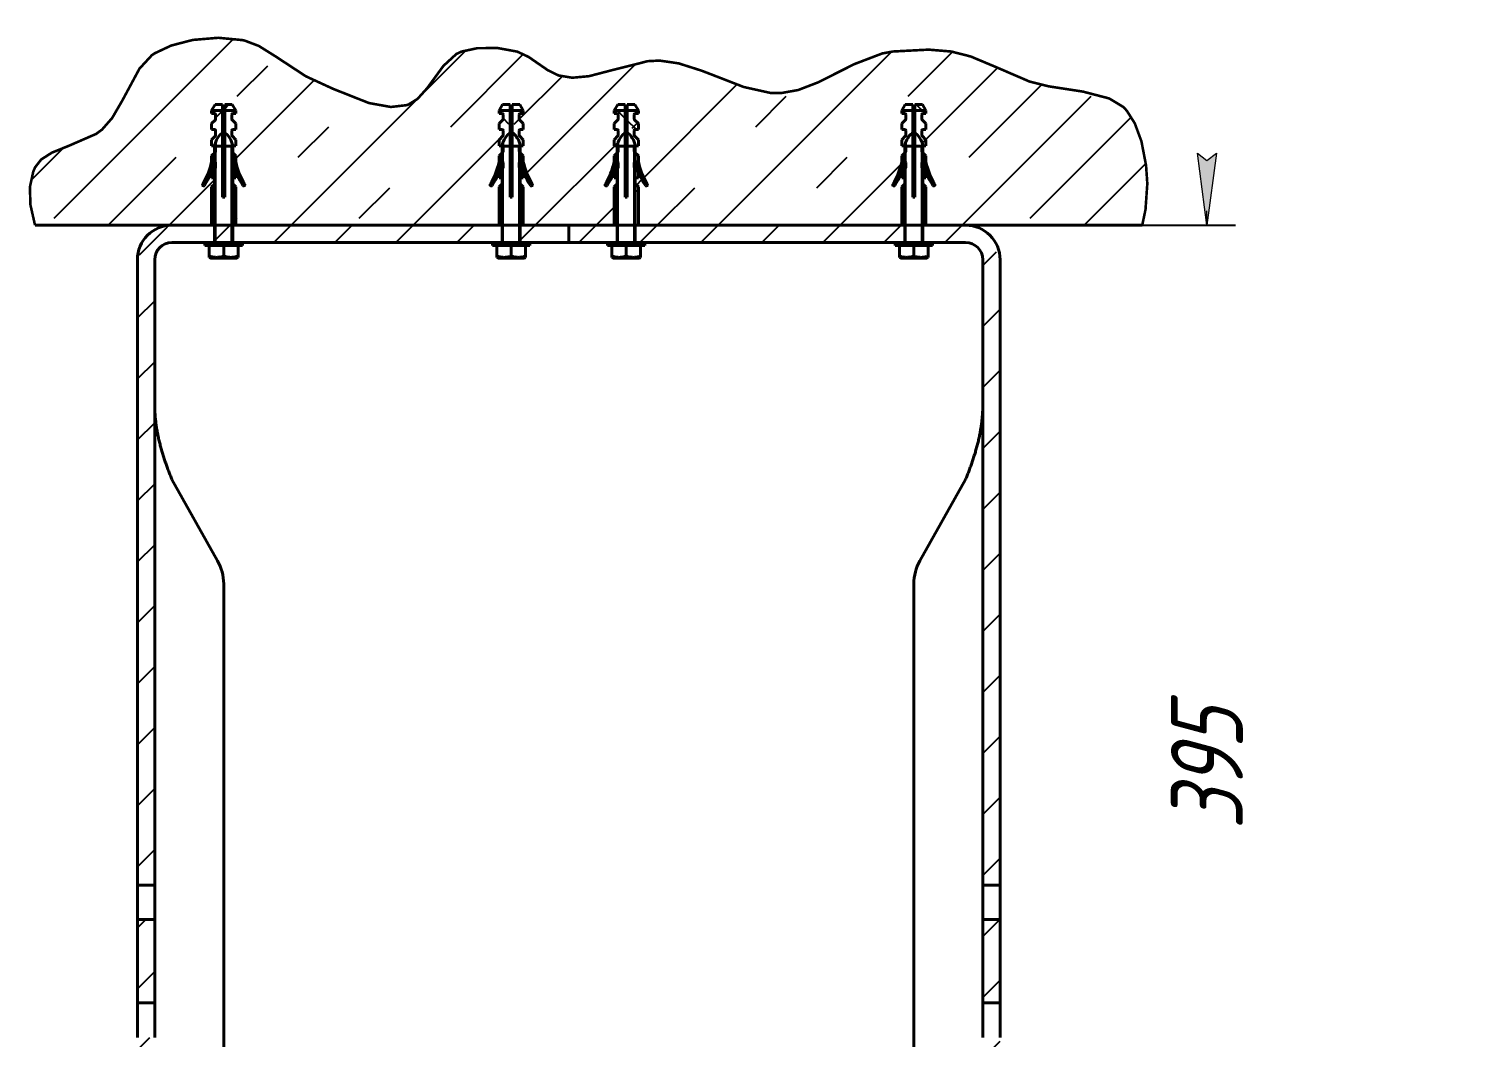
# Model space of a CAD drawing. Header units: millimetres. Extents: x 0 to 1680, y 0 to 594.
# Drawn here: x 329.1 to 428.5, y 155.2 to 225.3 of the extents above; entities that cross this region are included whole.
import ezdxf

# ---------------------------------------------------------------- set-up
doc = ezdxf.new("R2010")
doc.units = ezdxf.units.MM
for name, pattern in [('K5LT32770', [0]), ('K5LT32771', [0]), ('K5LT32773', [0]), ('K5LT_THIN', [0])]:
    doc.linetypes.add(name, pattern=pattern)
doc.layers.add('Системный слой', color=7, linetype='Continuous')
doc.styles.add('KDIMTEXTSTYLE', font='GOST_AU.SHX', dxfattribs={"width": 0.96, "oblique": 15, "height": 5})
doc.dimstyles.new('KDIMSTYLE (1.00)', dxfattribs={"dimtxt": 5, "dimasz": 1, "dimexe": 2, "dimexo": 0, "dimgap": 1, "dimtad": 1, "dimtxsty": 'KDIMTEXTSTYLE', "dimsah": 1, "dimcen": 0, "dimdle": 1, "dimadec": 0, "dimazin": 0, "dimtfac": 0.667, "dimtmove": 0, "dimatfit": 3, "dimfxl": 1, "dimtvp": 1, "dimtolj": 1, "dimtzin": 0, "dimarcsym": 0})
pattern_1 = [(45, (0, 0), (-2.12132, 2.12132), [])]
pattern_2 = [(45, (0, 0), (-2.12132, 2.12132), []), (135, (0, 0), (-2.12132, -2.12132), [])]

# ---------------------------------------------------------------- blocks, each defined once
blk = doc.blocks.new('KDIMARROW_01')
at = {"layer": 'Системный слой'}
blk.add_hatch(color=0, dxfattribs=at).paths.add_polyline_path([(0, 0), (-5, 0.658), (-4.5, 0), (-5, -0.658)])
at = {"layer": 'Системный слой', "color": 0, "linetype": 'K5LT_THIN', "lineweight": 18}
for p, q in [((-4.5, 0), (-5, 0.658)), ((-5, 0.658), (0, 0)), ((0, 0), (-5, -0.658)), ((-5, -0.658), (-4.5, 0)), ((0, 0), (-1, 0))]:
    blk.add_line(p, q, dxfattribs=at)

msp = doc.modelspace()

# ---------------------------------------------------------------- hatches: boundary and pattern name
at = {"layer": 'Системный слой'}
h = msp.add_hatch(dxfattribs=at)
h.set_pattern_fill('Бетон', style=0, pattern_type=0)
h.set_pattern_definition([(45, (0, 0), (-4.24264, 4.24264), [33, -15]), (45, (27.577, 27.577), (-4.24264, 4.24264), [3, -45]), (45, (14.849, 19.092), (-4.24264, 4.24264), [33, -15]), (45, (42.4264, 46.669), (-4.24264, 4.24264), [3, -45])])
h.paths.add_polyline_path([(343.55999, 211.65046), (361.87999, 211.65046), (361.87999, 214.31046), (362.06949, 214.49996), (362.08999, 214.54946), (362.08999, 214.87046), (362.06949, 214.91996), (362.01999, 214.94046), (361.87999, 214.94046), (361.87999, 215.36046), (361.39043, 214.42067), (361.34133, 214.38808), (361.28356, 214.39974), (361.25097, 214.44884), (361.26038, 214.50304), (361.87999, 216.06046), (361.87999, 216.48046), (362.08999, 216.69046), (362.08999, 217.15046), (362.09507, 217.18028), (362.08999, 217.18046), (361.87999, 217.18046), (361.87999, 217.60046), (362.13949, 217.85996), (362.15999, 217.90946), (362.15999, 218.23046), (362.13949, 218.27996), (362.08999, 218.30046), (361.87999, 218.30046), (361.87999, 218.72046), (362.13949, 218.97996), (362.15999, 219.02946), (362.15999, 219.35046), (362.13949, 219.39996), (362.08999, 219.42046), (361.87999, 219.42046), (361.87999, 219.63046), (362.12248, 220.05046), (362.64878, 220.05046), (362.64878, 219.63046), (362.64878, 218.09815), (362.71999, 218.15046), (362.7912, 218.09815), (362.7912, 219.63046), (362.7912, 220.05046), (363.3175, 220.05046), (363.55999, 219.63046), (363.55999, 219.42046), (363.34999, 219.42046), (363.30049, 219.39996), (363.27999, 219.35046), (363.27999, 219.02946), (363.30049, 218.97996), (363.55999, 218.72046), (363.55999, 218.30046), (363.34999, 218.30046), (363.30049, 218.27996), (363.27999, 218.23046), (363.27999, 217.90946), (363.30049, 217.85996), (363.55999, 217.60046), (363.55999, 217.18046), (363.34999, 217.18046), (363.34491, 217.18028), (363.34999, 217.15046), (363.34999, 216.69046), (363.55999, 216.48046), (363.55999, 216.06046), (364.1796, 214.50304), (364.18809, 214.44472), (364.15285, 214.39748), (364.09453, 214.389), (364.04955, 214.42067), (363.55999, 215.36046), (363.55999, 214.94046), (363.41999, 214.94046), (363.37049, 214.91996), (363.34999, 214.87046), (363.34999, 214.54946), (363.37049, 214.49996), (363.55999, 214.31046), (363.55999, 211.65046), (366.71999, 211.65046), (369.87999, 211.65046), (369.87999, 214.31046), (370.06949, 214.49996), (370.08999, 214.54946), (370.08999, 214.87046), (370.06949, 214.91996), (370.01999, 214.94046), (369.87999, 214.94046), (369.87999, 215.36046), (369.39043, 214.42067), (369.34133, 214.38808), (369.28356, 214.39974), (369.25097, 214.44884), (369.26038, 214.50304), (369.87999, 216.06046), (369.87999, 216.48046), (370.08999, 216.69046), (370.08999, 217.15046), (370.09507, 217.18028), (370.08999, 217.18046), (369.87999, 217.18046), (369.87999, 217.60046), (370.13949, 217.85996), (370.15999, 217.90946), (370.15999, 218.23046), (370.13949, 218.27996), (370.08999, 218.30046), (369.87999, 218.30046), (369.87999, 218.72046), (370.13949, 218.97996), (370.15999, 219.02946), (370.15999, 219.35046), (370.13949, 219.39996), (370.08999, 219.42046), (369.87999, 219.42046), (369.87999, 219.63046), (370.12248, 220.05046), (370.64878, 220.05046), (370.64878, 219.63046), (370.64878, 218.09815), (370.71999, 218.15046), (370.7912, 218.09815), (370.7912, 219.63046), (370.7912, 220.05046), (371.3175, 220.05046), (371.55999, 219.63046), (371.55999, 219.42046), (371.34999, 219.42046), (371.30049, 219.39996), (371.27999, 219.35046), (371.27999, 219.02946), (371.30049, 218.97996), (371.55999, 218.72046), (371.55999, 218.30046), (371.34999, 218.30046), (371.30049, 218.27996), (371.27999, 218.23046), (371.27999, 217.90946), (371.30049, 217.85996), (371.55999, 217.60046), (371.55999, 217.18046), (371.34999, 217.18046), (371.34491, 217.18028), (371.34999, 217.15046), (371.34999, 216.69046), (371.55999, 216.48046), (371.55999, 216.06046), (372.1796, 214.50304), (372.18809, 214.44472), (372.15285, 214.39748), (372.09453, 214.389), (372.04955, 214.42067), (371.55999, 215.36046), (371.55999, 214.94046), (371.41999, 214.94046), (371.37049, 214.91996), (371.34999, 214.87046), (371.34999, 214.54946), (371.37049, 214.49996), (371.55999, 214.31046), (371.55999, 211.65046), (389.87999, 211.65046), (389.87999, 214.31046), (390.06949, 214.49996), (390.08999, 214.54946), (390.08999, 214.87046), (390.06949, 214.91996), (390.01999, 214.94046), (389.87999, 214.94046), (389.87999, 215.36046), (389.39043, 214.42067), (389.34133, 214.38808), (389.28356, 214.39974), (389.25097, 214.44884), (389.26038, 214.50304), (389.87999, 216.06046), (389.87999, 216.48046), (390.08999, 216.69046), (390.08999, 217.15046), (390.09507, 217.18028), (390.08999, 217.18046), (389.87999, 217.18046), (389.87999, 217.60046), (390.13949, 217.85996), (390.15999, 217.90946), (390.15999, 218.23046), (390.13949, 218.27996), (390.08999, 218.30046), (389.87999, 218.30046), (389.87999, 218.72046), (390.13949, 218.97996), (390.15999, 219.02946), (390.15999, 219.35046), (390.13949, 219.39996), (390.08999, 219.42046), (389.87999, 219.42046), (389.87999, 219.63046), (390.12248, 220.05046), (390.64878, 220.05046), (390.64878, 219.63046), (390.64878, 218.09815), (390.71999, 218.15046), (390.7912, 218.09815), (390.7912, 219.63046), (390.7912, 220.05046), (391.3175, 220.05046), (391.55999, 219.63046), (391.55999, 219.42046), (391.34999, 219.42046), (391.30049, 219.39996), (391.27999, 219.35046), (391.27999, 219.02946), (391.30049, 218.97996), (391.55999, 218.72046), (391.55999, 218.30046), (391.34999, 218.30046), (391.30049, 218.27996), (391.27999, 218.23046), (391.27999, 217.90946), (391.30049, 217.85996), (391.55999, 217.60046), (391.55999, 217.18046), (391.34999, 217.18046), (391.34491, 217.18028), (391.34999, 217.15046), (391.34999, 216.69046), (391.55999, 216.48046), (391.55999, 216.06046), (392.1796, 214.50304), (392.18809, 214.44472), (392.15285, 214.39748), (392.09453, 214.389), (392.04955, 214.42067), (391.55999, 215.36046), (391.55999, 214.94046), (391.41999, 214.94046), (391.37049, 214.91996), (391.34999, 214.87046), (391.34999, 214.54946), (391.37049, 214.49996), (391.55999, 214.31046), (391.55999, 211.65046), (394.31999, 211.65046), (406.6066, 211.65046), (406.92285, 213.46873), (406.95943, 214.54946), (406.81904, 216.20622), (406.36979, 218.06005), (405.74732, 219.33096), (405.52138, 219.63046), (404.85402, 220.19436), (403.88956, 220.62064), (402.52212, 220.93716), (400.06605, 221.3177), (398.75722, 221.64763), (397.06977, 222.35121), (394.23427, 223.52899), (393.3206, 223.73378), (391.50162, 223.86678), (389.31022, 223.73954), (389.26038, 223.73378), (387.99162, 223.44229), (386.48289, 222.80866), (383.73884, 221.44184), (381.96377, 220.89321), (381.46901, 220.83988), (380.24263, 220.91776), (378.79089, 221.29849), (376.59621, 222.15163), (374.14287, 222.95865), (373.02811, 223.10161), (371.85112, 223.00556), (370.31515, 222.6162), (367.76441, 221.95783), (366.43107, 221.96222), (366.00775, 222.06744), (365.2215, 222.45949), (363.80618, 223.42811), (363.13433, 223.72641), (361.82364, 223.97037), (360.27176, 223.95389), (359.25429, 223.72641), (358.60272, 223.34933), (357.92103, 222.63033), (356.81085, 221.10312), (355.94291, 220.23801), (355.57834, 220.05046), (354.67276, 219.87611), (353.56768, 219.9669), (352.19709, 220.35327), (350.36283, 221.12144), (348.6645, 221.90302), (347.54364, 222.53504), (345.5593, 223.89871), (344.18962, 224.49006), (344.1796, 224.49238), (342.78194, 224.67746), (341.07898, 224.61306), (339.33137, 224.23728), (337.97229, 223.63892), (337.91999, 223.60734), (337.22763, 223.01392), (336.56908, 222.0725), (335.79535, 220.57208), (334.7168, 218.78081), (334.25652, 218.30046), (333.45929, 217.78242), (332.21368, 217.27053), (330.40212, 216.4949), (329.71114, 215.86639), (329.59839, 215.66946), (329.28111, 214.63523), (329.24023, 213.43969), (329.47573, 212.08282), (329.59839, 211.65046), (339.11999, 211.65046), (341.87999, 211.65046), (341.87999, 214.31046), (342.06949, 214.49996), (342.08999, 214.54946), (342.08999, 214.87046), (342.06949, 214.91996), (342.01999, 214.94046), (341.87999, 214.94046), (341.87999, 215.36046), (341.39043, 214.42067), (341.34133, 214.38808), (341.28356, 214.39974), (341.25097, 214.44884), (341.26038, 214.50304), (341.87999, 216.06046), (341.87999, 216.48046), (342.08999, 216.69046), (342.08999, 217.15046), (342.09507, 217.18028), (342.08999, 217.18046), (341.87999, 217.18046), (341.87999, 217.60046), (342.13949, 217.85996), (342.15999, 217.90946), (342.15999, 218.23046), (342.13949, 218.27996), (342.08999, 218.30046), (341.87999, 218.30046), (341.87999, 218.72046), (342.13949, 218.97996), (342.15999, 219.02946), (342.15999, 219.35046), (342.13949, 219.39996), (342.08999, 219.42046), (341.87999, 219.42046), (341.87999, 219.63046), (342.12248, 220.05046), (342.64878, 220.05046), (342.64878, 219.63046), (342.64878, 218.09815), (342.71999, 218.15046), (342.7912, 218.09815), (342.7912, 219.63046), (342.7912, 220.05046), (343.3175, 220.05046), (343.55999, 219.63046), (343.55999, 219.42046), (343.34999, 219.42046), (343.30049, 219.39996), (343.27999, 219.35046), (343.27999, 219.02946), (343.30049, 218.97996), (343.55999, 218.72046), (343.55999, 218.30046), (343.34999, 218.30046), (343.30049, 218.27996), (343.27999, 218.23046), (343.27999, 217.90946), (343.30049, 217.85996), (343.55999, 217.60046), (343.55999, 217.18046), (343.34999, 217.18046), (343.34491, 217.18028), (343.34999, 217.15046), (343.34999, 216.69046), (343.55999, 216.48046), (343.55999, 216.06046), (344.1796, 214.50304), (344.18809, 214.44472), (344.15285, 214.39748), (344.09453, 214.389), (344.04955, 214.42067), (343.55999, 215.36046), (343.55999, 214.94046), (343.41999, 214.94046), (343.37049, 214.91996), (343.34999, 214.87046), (343.34999, 214.54946), (343.37049, 214.49996), (343.55999, 214.31046)])
h = msp.add_hatch(dxfattribs=at)
h.set_pattern_fill('Неметалл', style=0, pattern_type=0)
h.set_pattern_definition(pattern_2)
h.paths.add_polyline_path([(343.27999, 219.35046), (343.27999, 219.02946), (343.30049, 218.97996), (343.55999, 218.72046), (343.55999, 218.30046), (343.34999, 218.30046), (343.30049, 218.27996), (343.27999, 218.23046), (343.27999, 218.12866), (342.91743, 218.68961), (342.7912, 218.79815), (342.7912, 219.63046), (343.55999, 219.63046), (343.55999, 219.42046), (343.34999, 219.42046), (343.30049, 219.39996)])
h.paths.add_polyline_path([(342.13949, 218.97996), (342.15999, 219.02946), (342.15999, 219.35046), (342.13949, 219.39996), (342.08999, 219.42046), (341.87999, 219.42046), (341.87999, 219.63046), (342.64878, 219.63046), (342.64878, 218.79815), (342.22159, 218.27738), (342.15999, 218.12866), (342.15999, 218.23046), (342.13949, 218.27996), (342.08999, 218.30046), (341.87999, 218.30046), (341.87999, 218.72046)])
h.paths.add_polyline_path([(342.64878, 219.63046), (341.87999, 219.63046), (342.12248, 220.05046), (342.64878, 220.05046)])
h.paths.add_polyline_path([(343.55999, 219.63046), (342.7912, 219.63046), (342.7912, 220.05046), (343.3175, 220.05046)])
h.paths.add_polyline_path([(341.26038, 214.50304), (341.87999, 216.06046), (342.08999, 216.06046), (341.39043, 214.42067), (341.34133, 214.38808), (341.28356, 214.39974), (341.25097, 214.44884)])
h.paths.add_polyline_path([(341.87999, 216.06046), (341.87999, 216.48046), (342.08999, 216.69046), (342.08999, 216.06046)])
h.paths.add_polyline_path([(341.87999, 217.18046), (341.87999, 217.60046), (342.08999, 217.81046), (342.08999, 217.18046)])
h.paths.add_polyline_path([(343.55999, 217.60046), (343.55999, 217.18046), (343.34999, 217.18046), (343.34999, 217.81046)])
h.paths.add_polyline_path([(343.55999, 216.48046), (343.55999, 216.06046), (343.51195, 216.06046), (343.34999, 216.06046), (343.34999, 216.69046)])
h.paths.add_polyline_path([(343.55999, 215.36046), (343.34999, 216.06046), (343.51195, 216.06046), (343.55999, 216.06046), (344.1796, 214.50304), (344.18809, 214.44472), (344.15285, 214.39748), (344.09453, 214.389), (344.04955, 214.42067)])
h.paths.add_polyline_path([(343.34999, 214.87046), (343.34999, 215.57046), (343.55999, 215.36046), (343.55999, 214.94046), (343.41999, 214.94046), (343.37049, 214.91996)])
h.paths.add_polyline_path([(342.08999, 215.57046), (342.08999, 214.87046), (342.06949, 214.91996), (342.01999, 214.94046), (341.87999, 214.94046), (341.87999, 215.36046)])
h.paths.add_polyline_path([(342.08999, 214.54946), (342.08999, 211.65046), (341.87999, 211.65046), (341.87999, 214.31046), (342.06949, 214.49996)])
h.paths.add_polyline_path([(343.55999, 214.31046), (343.55999, 211.65046), (343.34999, 211.65046), (343.34999, 214.54946), (343.37049, 214.49996)])
h = msp.add_hatch(dxfattribs=at)
h.set_pattern_fill('Неметалл', style=0, pattern_type=0)
h.set_pattern_definition(pattern_2)
h.paths.add_polyline_path([(363.27999, 219.35046), (363.27999, 219.02946), (363.30049, 218.97996), (363.55999, 218.72046), (363.55999, 218.30046), (363.34999, 218.30046), (363.30049, 218.27996), (363.27999, 218.23046), (363.27999, 218.12866), (362.91743, 218.68961), (362.7912, 218.79815), (362.7912, 219.63046), (363.55999, 219.63046), (363.55999, 219.42046), (363.34999, 219.42046), (363.30049, 219.39996)])
h.paths.add_polyline_path([(362.13949, 218.97996), (362.15999, 219.02946), (362.15999, 219.35046), (362.13949, 219.39996), (362.08999, 219.42046), (361.87999, 219.42046), (361.87999, 219.63046), (362.64878, 219.63046), (362.64878, 218.79815), (362.22159, 218.27738), (362.15999, 218.12866), (362.15999, 218.23046), (362.13949, 218.27996), (362.08999, 218.30046), (361.87999, 218.30046), (361.87999, 218.72046)])
h.paths.add_polyline_path([(362.64878, 219.63046), (361.87999, 219.63046), (362.12248, 220.05046), (362.64878, 220.05046)])
h.paths.add_polyline_path([(363.55999, 219.63046), (362.7912, 219.63046), (362.7912, 220.05046), (363.3175, 220.05046)])
h.paths.add_polyline_path([(361.26038, 214.50304), (361.87999, 216.06046), (362.08999, 216.06046), (361.39043, 214.42067), (361.34133, 214.38808), (361.28356, 214.39974), (361.25097, 214.44884)])
h.paths.add_polyline_path([(361.87999, 216.06046), (361.87999, 216.48046), (362.08999, 216.69046), (362.08999, 216.06046)])
h.paths.add_polyline_path([(361.87999, 217.18046), (361.87999, 217.60046), (362.08999, 217.81046), (362.08999, 217.18046)])
h.paths.add_polyline_path([(363.55999, 217.60046), (363.55999, 217.18046), (363.34999, 217.18046), (363.34999, 217.81046)])
h.paths.add_polyline_path([(363.55999, 216.48046), (363.55999, 216.06046), (363.51195, 216.06046), (363.34999, 216.06046), (363.34999, 216.69046)])
h.paths.add_polyline_path([(363.55999, 215.36046), (363.34999, 216.06046), (363.51195, 216.06046), (363.55999, 216.06046), (364.1796, 214.50304), (364.18809, 214.44472), (364.15285, 214.39748), (364.09453, 214.389), (364.04955, 214.42067)])
h.paths.add_polyline_path([(363.34999, 214.87046), (363.34999, 215.57046), (363.55999, 215.36046), (363.55999, 214.94046), (363.41999, 214.94046), (363.37049, 214.91996)])
h.paths.add_polyline_path([(362.08999, 215.57046), (362.08999, 214.87046), (362.06949, 214.91996), (362.01999, 214.94046), (361.87999, 214.94046), (361.87999, 215.36046)])
h.paths.add_polyline_path([(362.08999, 214.54946), (362.08999, 211.65046), (361.87999, 211.65046), (361.87999, 214.31046), (362.06949, 214.49996)])
h.paths.add_polyline_path([(363.55999, 214.31046), (363.55999, 211.65046), (363.34999, 211.65046), (363.34999, 214.54946), (363.37049, 214.49996)])
h = msp.add_hatch(dxfattribs=at)
h.set_pattern_fill('Неметалл', style=0, pattern_type=0)
h.set_pattern_definition(pattern_2)
h.paths.add_polyline_path([(370.15999, 219.35046), (370.15999, 219.02946), (370.13949, 218.97996), (369.87999, 218.72046), (369.87999, 218.30046), (370.08999, 218.30046), (370.13949, 218.27996), (370.15999, 218.23046), (370.15999, 218.12866), (370.52255, 218.68961), (370.64878, 218.79815), (370.64878, 219.63046), (369.87999, 219.63046), (369.87999, 219.42046), (370.08999, 219.42046), (370.13949, 219.39996)])
h.paths.add_polyline_path([(371.30049, 218.97996), (371.27999, 219.02946), (371.27999, 219.35046), (371.30049, 219.39996), (371.34999, 219.42046), (371.55999, 219.42046), (371.55999, 219.63046), (370.7912, 219.63046), (370.7912, 218.79815), (371.21839, 218.27738), (371.27999, 218.12866), (371.27999, 218.23046), (371.30049, 218.27996), (371.34999, 218.30046), (371.55999, 218.30046), (371.55999, 218.72046)])
h.paths.add_polyline_path([(370.7912, 219.63046), (371.55999, 219.63046), (371.3175, 220.05046), (370.7912, 220.05046)])
h.paths.add_polyline_path([(369.87999, 219.63046), (370.64878, 219.63046), (370.64878, 220.05046), (370.12248, 220.05046)])
h.paths.add_polyline_path([(372.1796, 214.50304), (371.55999, 216.06046), (371.34999, 216.06046), (372.04955, 214.42067), (372.09865, 214.38808), (372.15642, 214.39974), (372.18901, 214.44884)])
h.paths.add_polyline_path([(371.55999, 216.06046), (371.55999, 216.48046), (371.34999, 216.69046), (371.34999, 216.06046)])
h.paths.add_polyline_path([(371.55999, 217.18046), (371.55999, 217.60046), (371.34999, 217.81046), (371.34999, 217.18046)])
h.paths.add_polyline_path([(369.87999, 217.60046), (369.87999, 217.18046), (370.08999, 217.18046), (370.08999, 217.81046)])
h.paths.add_polyline_path([(369.87999, 216.48046), (369.87999, 216.06046), (369.92803, 216.06046), (370.08999, 216.06046), (370.08999, 216.69046)])
h.paths.add_polyline_path([(369.87999, 215.36046), (370.08999, 216.06046), (369.92803, 216.06046), (369.87999, 216.06046), (369.26038, 214.50304), (369.25189, 214.44472), (369.28713, 214.39748), (369.34545, 214.389), (369.39043, 214.42067)])
h.paths.add_polyline_path([(370.08999, 214.87046), (370.08999, 215.57046), (369.87999, 215.36046), (369.87999, 214.94046), (370.01999, 214.94046), (370.06949, 214.91996)])
h.paths.add_polyline_path([(371.34999, 215.57046), (371.34999, 214.87046), (371.37049, 214.91996), (371.41999, 214.94046), (371.55999, 214.94046), (371.55999, 215.36046)])
h.paths.add_polyline_path([(371.34999, 214.54946), (371.34999, 211.65046), (371.55999, 211.65046), (371.55999, 214.31046), (371.37049, 214.49996)])
h.paths.add_polyline_path([(369.87999, 214.31046), (369.87999, 211.65046), (370.08999, 211.65046), (370.08999, 214.54946), (370.06949, 214.49996)])
h = msp.add_hatch(dxfattribs=at)
h.set_pattern_fill('Неметалл', style=0, pattern_type=0)
h.set_pattern_definition(pattern_2)
h.paths.add_polyline_path([(390.15999, 219.35046), (390.15999, 219.02946), (390.13949, 218.97996), (389.87999, 218.72046), (389.87999, 218.30046), (390.08999, 218.30046), (390.13949, 218.27996), (390.15999, 218.23046), (390.15999, 218.12866), (390.52255, 218.68961), (390.64878, 218.79815), (390.64878, 219.63046), (389.87999, 219.63046), (389.87999, 219.42046), (390.08999, 219.42046), (390.13949, 219.39996)])
h.paths.add_polyline_path([(391.30049, 218.97996), (391.27999, 219.02946), (391.27999, 219.35046), (391.30049, 219.39996), (391.34999, 219.42046), (391.55999, 219.42046), (391.55999, 219.63046), (390.7912, 219.63046), (390.7912, 218.79815), (391.21839, 218.27738), (391.27999, 218.12866), (391.27999, 218.23046), (391.30049, 218.27996), (391.34999, 218.30046), (391.55999, 218.30046), (391.55999, 218.72046)])
h.paths.add_polyline_path([(390.7912, 219.63046), (391.55999, 219.63046), (391.3175, 220.05046), (390.7912, 220.05046)])
h.paths.add_polyline_path([(389.87999, 219.63046), (390.64878, 219.63046), (390.64878, 220.05046), (390.12248, 220.05046)])
h.paths.add_polyline_path([(392.1796, 214.50304), (391.55999, 216.06046), (391.34999, 216.06046), (392.04955, 214.42067), (392.09865, 214.38808), (392.15642, 214.39974), (392.18901, 214.44884)])
h.paths.add_polyline_path([(391.55999, 216.06046), (391.55999, 216.48046), (391.34999, 216.69046), (391.34999, 216.06046)])
h.paths.add_polyline_path([(391.55999, 217.18046), (391.55999, 217.60046), (391.34999, 217.81046), (391.34999, 217.18046)])
h.paths.add_polyline_path([(389.87999, 217.60046), (389.87999, 217.18046), (390.08999, 217.18046), (390.08999, 217.81046)])
h.paths.add_polyline_path([(389.87999, 216.48046), (389.87999, 216.06046), (389.92803, 216.06046), (390.08999, 216.06046), (390.08999, 216.69046)])
h.paths.add_polyline_path([(389.87999, 215.36046), (390.08999, 216.06046), (389.92803, 216.06046), (389.87999, 216.06046), (389.26038, 214.50304), (389.25189, 214.44472), (389.28713, 214.39748), (389.34545, 214.389), (389.39043, 214.42067)])
h.paths.add_polyline_path([(390.08999, 214.87046), (390.08999, 215.57046), (389.87999, 215.36046), (389.87999, 214.94046), (390.01999, 214.94046), (390.06949, 214.91996)])
h.paths.add_polyline_path([(391.34999, 215.57046), (391.34999, 214.87046), (391.37049, 214.91996), (391.41999, 214.94046), (391.55999, 214.94046), (391.55999, 215.36046)])
h.paths.add_polyline_path([(391.34999, 214.54946), (391.34999, 211.65046), (391.55999, 211.65046), (391.55999, 214.31046), (391.37049, 214.49996)])
h.paths.add_polyline_path([(389.87999, 214.31046), (389.87999, 211.65046), (390.08999, 211.65046), (390.08999, 214.54946), (390.06949, 214.49996)])
h = msp.add_hatch(dxfattribs=at)
h.set_pattern_fill('Металл', angle=45, style=0, pattern_type=0)
h.set_pattern_definition(pattern_1)
h.paths.add_polyline_path([(336.71999, 119.65046), (336.71999, 123.85046), (337.91999, 123.85046), (337.91999, 119.65046)])
h.paths.add_polyline_path([(336.71999, 141.45046), (336.71999, 155.15046), (337.91999, 155.15046), (337.91999, 141.45046)])
h.paths.add_polyline_path([(336.71999, 157.55046), (336.71999, 163.35046), (337.91999, 163.35046), (337.91999, 157.55046)])
h.paths.add_polyline_path([(336.71999, 165.75046), (336.71999, 209.25046), (337.48666, 211.00893), (339.11999, 211.65046), (366.71999, 211.65046), (366.71999, 210.45046), (339.11999, 210.45046), (338.27146, 210.09899), (337.91999, 209.25046), (337.91999, 165.75046)])
h = msp.add_hatch(dxfattribs=at)
h.set_pattern_fill('Металл', angle=45, style=0, pattern_type=0)
h.set_pattern_definition(pattern_1)
h.paths.add_polyline_path([(396.71999, 119.65046), (396.71999, 123.85046), (395.51999, 123.85046), (395.51999, 119.65046)])
h.paths.add_polyline_path([(396.71999, 141.45046), (396.71999, 155.15046), (395.51999, 155.15046), (395.51999, 141.45046)])
h.paths.add_polyline_path([(396.71999, 157.55046), (396.71999, 163.35046), (395.51999, 163.35046), (395.51999, 157.55046)])
h.paths.add_polyline_path([(396.71999, 165.75046), (396.71999, 209.25046), (395.95332, 211.00893), (394.31999, 211.65046), (366.71999, 211.65046), (366.71999, 210.45046), (394.31999, 210.45046), (395.16852, 210.09899), (395.51999, 209.25046), (395.51999, 165.75046)])

# ---------------------------------------------------------------- linework, layer by layer
at = {"layer": 'Системный слой', "color": 5, "linetype": 'K5LT32771', "lineweight": 40, "true_color": 0x0000ff}
for p, q in [((341.87999, 219.63046), (342.12248, 220.05046)), ((342.64878, 219.63046), (341.87999, 219.63046)), ((341.87999, 219.42046), (341.87999, 219.63046)), ((342.64878, 220.05046), (342.12248, 220.05046)), ((342.64878, 219.63046), (342.64878, 220.05046)), ((342.64878, 213.61046), (342.64878, 219.63046)), ((343.3175, 220.05046), (342.7912, 220.05046)), ((342.7912, 219.63046), (342.7912, 220.05046)), ((343.55999, 219.63046), (342.7912, 219.63046)), ((342.7912, 213.61046), (342.7912, 219.63046)), ((343.55999, 219.63046), (343.3175, 220.05046)), ((343.55999, 219.42046), (343.55999, 219.63046)), ((361.87999, 219.63046), (362.12248, 220.05046)), ((362.64878, 219.63046), (361.87999, 219.63046)), ((361.87999, 219.42046), (361.87999, 219.63046)), ((362.64878, 220.05046), (362.12248, 220.05046)), ((362.64878, 219.63046), (362.64878, 220.05046)), ((362.64878, 213.61046), (362.64878, 219.63046)), ((363.3175, 220.05046), (362.7912, 220.05046)), ((362.7912, 219.63046), (362.7912, 220.05046)), ((363.55999, 219.63046), (362.7912, 219.63046)), ((362.7912, 213.61046), (362.7912, 219.63046)), ((363.55999, 219.63046), (363.3175, 220.05046)), ((363.55999, 219.42046), (363.55999, 219.63046)), ((369.87999, 219.63046), (370.12248, 220.05046)), ((369.87999, 219.63046), (370.64878, 219.63046)), ((369.87999, 219.42046), (369.87999, 219.63046)), ((370.12248, 220.05046), (370.64878, 220.05046)), ((370.64878, 219.63046), (370.64878, 220.05046)), ((370.64878, 213.61046), (370.64878, 219.63046)), ((370.7912, 220.05046), (371.3175, 220.05046)), ((370.7912, 219.63046), (370.7912, 220.05046)), ((370.7912, 213.61046), (370.7912, 219.63046)), ((370.7912, 219.63046), (371.55999, 219.63046)), ((371.55999, 219.63046), (371.3175, 220.05046)), ((371.55999, 219.42046), (371.55999, 219.63046)), ((389.87999, 219.63046), (390.12248, 220.05046)), ((389.87999, 219.63046), (390.64878, 219.63046)), ((389.87999, 219.42046), (389.87999, 219.63046)), ((390.12248, 220.05046), (390.64878, 220.05046)), ((390.64878, 219.63046), (390.64878, 220.05046)), ((390.64878, 213.61046), (390.64878, 219.63046)), ((390.7912, 220.05046), (391.3175, 220.05046)), ((390.7912, 219.63046), (390.7912, 220.05046)), ((390.7912, 213.61046), (390.7912, 219.63046)), ((390.7912, 219.63046), (391.55999, 219.63046)), ((391.55999, 219.63046), (391.3175, 220.05046)), ((391.55999, 219.42046), (391.55999, 219.63046)), ((342.08999, 219.42046), (341.87999, 219.42046)), ((342.13949, 218.97996), (341.87999, 218.72046)), ((341.87999, 218.30046), (341.87999, 218.72046)), ((342.15999, 219.02946), (342.15999, 219.35046)), ((343.27999, 219.02946), (343.27999, 219.35046)), ((343.55999, 218.72046), (343.30049, 218.97996)), ((343.55999, 219.42046), (343.34999, 219.42046)), ((343.55999, 218.30046), (343.55999, 218.72046)), ((362.08999, 219.42046), (361.87999, 219.42046)), ((362.13949, 218.97996), (361.87999, 218.72046)), ((361.87999, 218.30046), (361.87999, 218.72046)), ((362.15999, 219.02946), (362.15999, 219.35046)), ((363.27999, 219.02946), (363.27999, 219.35046)), ((363.55999, 218.72046), (363.30049, 218.97996)), ((363.55999, 219.42046), (363.34999, 219.42046)), ((363.55999, 218.30046), (363.55999, 218.72046)), ((369.87999, 219.42046), (370.08999, 219.42046)), ((369.87999, 218.72046), (370.13949, 218.97996)), ((369.87999, 218.30046), (369.87999, 218.72046)), ((370.15999, 219.02946), (370.15999, 219.35046)), ((371.27999, 219.02946), (371.27999, 219.35046)), ((371.30049, 218.97996), (371.55999, 218.72046)), ((371.34999, 219.42046), (371.55999, 219.42046)), ((371.55999, 218.30046), (371.55999, 218.72046)), ((389.87999, 219.42046), (390.08999, 219.42046)), ((389.87999, 218.72046), (390.13949, 218.97996)), ((389.87999, 218.30046), (389.87999, 218.72046)), ((390.15999, 219.02946), (390.15999, 219.35046)), ((391.27999, 219.02946), (391.27999, 219.35046)), ((391.30049, 218.97996), (391.55999, 218.72046)), ((391.34999, 219.42046), (391.55999, 219.42046)), ((391.55999, 218.30046), (391.55999, 218.72046)), ((342.08999, 218.30046), (341.87999, 218.30046)), ((342.13949, 217.85996), (341.87999, 217.60046)), ((342.15999, 217.90946), (342.15999, 218.23046)), ((343.27999, 217.90946), (343.27999, 218.23046)), ((343.55999, 217.60046), (343.30049, 217.85996)), ((343.55999, 218.30046), (343.34999, 218.30046)), ((362.08999, 218.30046), (361.87999, 218.30046)), ((362.13949, 217.85996), (361.87999, 217.60046)), ((362.15999, 217.90946), (362.15999, 218.23046)), ((363.27999, 217.90946), (363.27999, 218.23046)), ((363.55999, 217.60046), (363.30049, 217.85996)), ((363.55999, 218.30046), (363.34999, 218.30046)), ((369.87999, 218.30046), (370.08999, 218.30046)), ((369.87999, 217.60046), (370.13949, 217.85996)), ((370.15999, 217.90946), (370.15999, 218.23046)), ((371.27999, 217.90946), (371.27999, 218.23046)), ((371.30049, 217.85996), (371.55999, 217.60046)), ((371.34999, 218.30046), (371.55999, 218.30046)), ((389.87999, 218.30046), (390.08999, 218.30046)), ((389.87999, 217.60046), (390.13949, 217.85996)), ((390.15999, 217.90946), (390.15999, 218.23046)), ((391.27999, 217.90946), (391.27999, 218.23046)), ((391.30049, 217.85996), (391.55999, 217.60046)), ((391.34999, 218.30046), (391.55999, 218.30046)), ((341.87999, 217.18046), (341.87999, 217.60046)), ((342.08999, 217.18046), (341.87999, 217.18046)), ((342.13949, 216.73996), (341.87999, 216.48046)), ((342.08999, 210.45046), (342.08999, 217.15046)), ((343.34999, 217.15046), (342.08999, 217.15046)), ((342.15999, 216.78946), (342.15999, 217.11046)), ((343.27999, 216.78946), (343.27999, 217.11046)), ((343.55999, 216.48046), (343.30049, 216.73996)), ((343.55999, 217.18046), (343.34999, 217.18046)), ((343.34999, 210.45046), (343.34999, 217.15046)), ((343.55999, 217.18046), (343.55999, 217.60046)), ((361.87999, 217.18046), (361.87999, 217.60046)), ((362.08999, 217.18046), (361.87999, 217.18046)), ((362.13949, 216.73996), (361.87999, 216.48046)), ((362.08999, 210.45046), (362.08999, 217.15046)), ((363.34999, 217.15046), (362.08999, 217.15046)), ((362.15999, 216.78946), (362.15999, 217.11046)), ((363.27999, 216.78946), (363.27999, 217.11046)), ((363.55999, 216.48046), (363.30049, 216.73996)), ((363.55999, 217.18046), (363.34999, 217.18046)), ((363.34999, 210.45046), (363.34999, 217.15046)), ((363.55999, 217.18046), (363.55999, 217.60046)), ((369.87999, 217.18046), (369.87999, 217.60046)), ((369.87999, 217.18046), (370.08999, 217.18046)), ((369.87999, 216.48046), (370.13949, 216.73996)), ((370.08999, 210.45046), (370.08999, 217.15046)), ((370.08999, 217.15046), (371.34999, 217.15046)), ((370.15999, 216.78946), (370.15999, 217.11046)), ((371.27999, 216.78946), (371.27999, 217.11046)), ((371.30049, 216.73996), (371.55999, 216.48046)), ((371.34999, 217.18046), (371.55999, 217.18046)), ((371.34999, 210.45046), (371.34999, 217.15046)), ((371.55999, 217.18046), (371.55999, 217.60046)), ((389.87999, 217.18046), (389.87999, 217.60046)), ((389.87999, 217.18046), (390.08999, 217.18046)), ((389.87999, 216.48046), (390.13949, 216.73996)), ((390.08999, 210.45046), (390.08999, 217.15046)), ((390.08999, 217.15046), (391.34999, 217.15046)), ((390.15999, 216.78946), (390.15999, 217.11046)), ((391.27999, 216.78946), (391.27999, 217.11046)), ((391.30049, 216.73996), (391.55999, 216.48046)), ((391.34999, 217.18046), (391.55999, 217.18046)), ((391.34999, 210.45046), (391.34999, 217.15046)), ((391.55999, 217.18046), (391.55999, 217.60046)), ((341.87999, 216.06046), (341.87999, 216.48046)), ((342.08999, 216.06046), (341.87999, 216.06046)), ((342.15999, 215.66946), (342.15999, 215.99046)), ((343.27999, 215.66946), (343.27999, 215.99046)), ((343.51195, 216.06046), (343.34999, 216.06046)), ((343.51195, 216.06046), (343.55999, 216.06046)), ((343.55999, 216.06046), (343.55999, 216.48046)), ((361.87999, 216.06046), (361.87999, 216.48046)), ((362.08999, 216.06046), (361.87999, 216.06046)), ((362.15999, 215.66946), (362.15999, 215.99046)), ((363.27999, 215.66946), (363.27999, 215.99046)), ((363.51195, 216.06046), (363.34999, 216.06046)), ((363.51195, 216.06046), (363.55999, 216.06046)), ((363.55999, 216.06046), (363.55999, 216.48046)), ((369.87999, 216.06046), (369.87999, 216.48046)), ((369.92803, 216.06046), (369.87999, 216.06046)), ((369.92803, 216.06046), (370.08999, 216.06046)), ((370.15999, 215.66946), (370.15999, 215.99046)), ((371.27999, 215.66946), (371.27999, 215.99046)), ((371.34999, 216.06046), (371.55999, 216.06046)), ((371.55999, 216.06046), (371.55999, 216.48046)), ((389.87999, 216.06046), (389.87999, 216.48046)), ((389.92803, 216.06046), (389.87999, 216.06046)), ((389.92803, 216.06046), (390.08999, 216.06046)), ((390.15999, 215.66946), (390.15999, 215.99046)), ((391.27999, 215.66946), (391.27999, 215.99046)), ((391.34999, 216.06046), (391.55999, 216.06046)), ((391.55999, 216.06046), (391.55999, 216.48046)), ((342.13949, 215.61996), (341.87999, 215.36046)), ((341.87999, 214.94046), (341.87999, 215.36046)), ((342.01999, 214.94046), (341.87999, 214.94046)), ((342.08999, 214.54946), (342.08999, 214.87046)), ((343.34999, 215.57046), (343.30049, 215.61996)), ((343.34999, 214.54946), (343.34999, 215.57046)), ((343.34999, 215.57046), (343.55999, 215.36046)), ((343.55999, 214.94046), (343.41999, 214.94046)), ((343.55999, 214.94046), (343.55999, 215.36046)), ((362.13949, 215.61996), (361.87999, 215.36046)), ((361.87999, 214.94046), (361.87999, 215.36046)), ((362.01999, 214.94046), (361.87999, 214.94046)), ((362.08999, 214.54946), (362.08999, 214.87046)), ((363.34999, 215.57046), (363.30049, 215.61996)), ((363.34999, 214.54946), (363.34999, 215.57046)), ((363.34999, 215.57046), (363.55999, 215.36046)), ((363.55999, 214.94046), (363.41999, 214.94046)), ((363.55999, 214.94046), (363.55999, 215.36046)), ((370.08999, 215.57046), (369.87999, 215.36046)), ((369.87999, 214.94046), (369.87999, 215.36046)), ((369.87999, 214.94046), (370.01999, 214.94046)), ((370.08999, 215.57046), (370.13949, 215.61996)), ((370.08999, 214.54946), (370.08999, 215.57046)), ((371.30049, 215.61996), (371.55999, 215.36046)), ((371.34999, 214.54946), (371.34999, 214.87046)), ((371.41999, 214.94046), (371.55999, 214.94046)), ((371.55999, 214.94046), (371.55999, 215.36046)), ((390.08999, 215.57046), (389.87999, 215.36046)), ((389.87999, 214.94046), (389.87999, 215.36046)), ((389.87999, 214.94046), (390.01999, 214.94046)), ((390.08999, 215.57046), (390.13949, 215.61996)), ((390.08999, 214.54946), (390.08999, 215.57046)), ((391.30049, 215.61996), (391.55999, 215.36046)), ((391.34999, 214.54946), (391.34999, 214.87046)), ((391.41999, 214.94046), (391.55999, 214.94046)), ((391.55999, 214.94046), (391.55999, 215.36046)), ((342.06949, 214.49996), (341.87999, 214.31046)), ((341.87999, 211.65046), (341.87999, 214.31046)), ((343.55999, 214.31046), (343.37049, 214.49996)), ((343.55999, 211.65046), (343.55999, 214.31046)), ((362.06949, 214.49996), (361.87999, 214.31046)), ((361.87999, 211.65046), (361.87999, 214.31046)), ((363.55999, 214.31046), (363.37049, 214.49996)), ((363.55999, 211.65046), (363.55999, 214.31046)), ((369.87999, 214.31046), (370.06949, 214.49996)), ((369.87999, 211.65046), (369.87999, 214.31046)), ((371.37049, 214.49996), (371.55999, 214.31046)), ((371.55999, 211.65046), (371.55999, 214.31046)), ((389.87999, 214.31046), (390.06949, 214.49996)), ((389.87999, 211.65046), (389.87999, 214.31046)), ((391.37049, 214.49996), (391.55999, 214.31046)), ((391.55999, 211.65046), (391.55999, 214.31046)), ((342.7912, 213.61046), (342.64878, 213.61046)), ((362.7912, 213.61046), (362.64878, 213.61046)), ((370.64878, 213.61046), (370.7912, 213.61046)), ((390.64878, 213.61046), (390.7912, 213.61046)), ((339.11999, 211.65046), (329.59839, 211.65046)), ((339.11999, 211.65046), (366.71999, 211.65046)), ((343.55999, 211.65046), (341.87999, 211.65046)), ((363.55999, 211.65046), (361.87999, 211.65046)), ((394.31999, 211.65046), (366.71999, 211.65046)), ((366.71999, 210.45046), (366.71999, 211.65046)), ((366.71999, 210.45046), (366.71999, 211.65046)), ((369.87999, 211.65046), (371.55999, 211.65046)), ((389.87999, 211.65046), (391.55999, 211.65046)), ((394.31999, 211.65046), (406.6066, 211.65046)), ((339.11999, 210.45046), (366.71999, 210.45046)), ((341.41999, 210.45046), (341.41999, 210.25046)), ((341.41999, 210.45046), (344.01999, 210.45046)), ((341.41999, 210.25046), (344.01999, 210.25046)), ((341.71999, 210.25046), (341.71999, 209.50329)), ((342.71999, 210.25046), (342.71999, 209.50329)), ((343.71999, 210.25046), (343.71999, 209.50329)), ((344.01999, 210.45046), (344.01999, 210.25046)), ((361.41999, 210.45046), (361.41999, 210.25046)), ((361.41999, 210.45046), (364.01999, 210.45046)), ((361.41999, 210.25046), (364.01999, 210.25046)), ((361.71999, 210.25046), (361.71999, 209.50329)), ((362.71999, 210.25046), (362.71999, 209.50329)), ((363.71999, 210.25046), (363.71999, 209.50329)), ((364.01999, 210.45046), (364.01999, 210.25046)), ((394.31999, 210.45046), (366.71999, 210.45046)), ((369.41999, 210.45046), (369.41999, 210.25046)), ((372.01999, 210.45046), (369.41999, 210.45046)), ((372.01999, 210.25046), (369.41999, 210.25046)), ((369.71999, 210.25046), (369.71999, 209.50329)), ((370.71999, 210.25046), (370.71999, 209.50329)), ((371.71999, 210.25046), (371.71999, 209.50329)), ((372.01999, 210.45046), (372.01999, 210.25046)), ((389.41999, 210.45046), (389.41999, 210.25046)), ((392.01999, 210.45046), (389.41999, 210.45046)), ((392.01999, 210.25046), (389.41999, 210.25046)), ((389.71999, 210.25046), (389.71999, 209.50329)), ((390.71999, 210.25046), (390.71999, 209.50329)), ((391.71999, 210.25046), (391.71999, 209.50329)), ((392.01999, 210.45046), (392.01999, 210.25046)), ((336.71999, 165.75046), (336.71999, 209.25046)), ((337.91999, 165.75046), (337.91999, 209.25046)), ((341.71999, 209.41397), (341.71999, 209.50329)), ((341.71999, 209.41397), (341.82999, 209.35046)), ((343.60999, 209.35046), (341.82999, 209.35046)), ((343.71999, 209.41397), (343.60999, 209.35046)), ((343.71999, 209.50329), (343.71999, 209.41397)), ((361.71999, 209.41397), (361.71999, 209.50329)), ((361.71999, 209.41397), (361.82999, 209.35046)), ((363.60999, 209.35046), (361.82999, 209.35046)), ((363.71999, 209.41397), (363.60999, 209.35046)), ((363.71999, 209.50329), (363.71999, 209.41397)), ((369.71999, 209.50329), (369.71999, 209.41397)), ((369.71999, 209.41397), (369.82999, 209.35046)), ((369.82999, 209.35046), (371.60999, 209.35046)), ((371.71999, 209.41397), (371.60999, 209.35046)), ((371.71999, 209.41397), (371.71999, 209.50329)), ((389.71999, 209.50329), (389.71999, 209.41397)), ((389.71999, 209.41397), (389.82999, 209.35046)), ((389.82999, 209.35046), (391.60999, 209.35046)), ((391.71999, 209.41397), (391.60999, 209.35046)), ((391.71999, 209.41397), (391.71999, 209.50329)), ((395.51999, 165.75046), (395.51999, 209.25046)), ((396.71999, 165.75046), (396.71999, 209.25046)), ((339.11999, 193.95227), (342.2941, 188.30832)), ((394.31999, 193.95227), (391.14588, 188.30832)), ((342.71999, 186.70352), (342.71999, 135.8246)), ((390.71999, 186.70352), (390.71999, 135.8246)), ((336.71999, 165.75046), (336.71999, 163.35046)), ((336.71999, 165.75046), (337.91999, 165.75046)), ((337.91999, 165.75046), (337.91999, 163.35046)), ((395.51999, 165.75046), (395.51999, 163.35046)), ((396.71999, 165.75046), (395.51999, 165.75046)), ((396.71999, 165.75046), (396.71999, 163.35046)), ((336.71999, 157.55046), (336.71999, 163.35046)), ((336.71999, 163.35046), (337.91999, 163.35046)), ((337.91999, 157.55046), (337.91999, 163.35046)), ((395.51999, 157.55046), (395.51999, 163.35046)), ((396.71999, 163.35046), (395.51999, 163.35046)), ((396.71999, 157.55046), (396.71999, 163.35046)), ((336.71999, 157.55046), (336.71999, 155.15046)), ((336.71999, 157.55046), (337.91999, 157.55046)), ((337.91999, 157.55046), (337.91999, 155.15046)), ((395.51999, 157.55046), (395.51999, 155.15046)), ((396.71999, 157.55046), (395.51999, 157.55046)), ((396.71999, 157.55046), (396.71999, 155.15046))]:
    msp.add_line(p, q, dxfattribs=at)
at = {"layer": 'Системный слой', "color": 7, "linetype": 'K5LT32773', "lineweight": 13}
for p, q in [((342.18999, 217.50692), (342.18999, 217.15046)), ((342.18999, 210.45046), (342.18999, 217.15046)), ((342.18999, 210.45046), (342.18999, 217.05046)), ((343.24999, 217.50692), (343.24999, 217.15046)), ((343.24999, 210.45046), (343.24999, 217.15046)), ((343.24999, 210.45046), (343.24999, 217.05046)), ((362.18999, 217.50692), (362.18999, 217.15046)), ((362.18999, 210.45046), (362.18999, 217.15046)), ((362.18999, 210.45046), (362.18999, 217.05046)), ((363.24999, 217.50692), (363.24999, 217.15046)), ((363.24999, 210.45046), (363.24999, 217.15046)), ((363.24999, 210.45046), (363.24999, 217.05046)), ((370.18999, 217.50692), (370.18999, 217.15046)), ((370.18999, 210.45046), (370.18999, 217.15046)), ((370.18999, 210.45046), (370.18999, 217.05046)), ((371.24999, 217.50692), (371.24999, 217.15046)), ((371.24999, 210.45046), (371.24999, 217.15046)), ((371.24999, 210.45046), (371.24999, 217.05046)), ((390.18999, 217.50692), (390.18999, 217.15046)), ((390.18999, 210.45046), (390.18999, 217.15046)), ((390.18999, 210.45046), (390.18999, 217.05046)), ((391.24999, 217.50692), (391.24999, 217.15046)), ((391.24999, 210.45046), (391.24999, 217.15046)), ((391.24999, 210.45046), (391.24999, 217.05046))]:
    msp.add_line(p, q, dxfattribs=at)
at = {"layer": 'Системный слой', "color": 7, "linetype": 'K5LT32770', "const_width": 0.18}
msp.add_lwpolyline([(329.59839, 211.65046), (329.28111, 213.05505), (329.24023, 214.29832), (329.47573, 215.38028), (329.60039, 215.67364), (330.02341, 216.21747), (330.76179, 216.69273), (331.94494, 217.17314), (333.85215, 218.00242), (334.26125, 218.30461), (334.96368, 219.1084), (335.67337, 220.32992), (336.86486, 222.5445), (337.72393, 223.47489), (337.92493, 223.61037), (339.07185, 224.14917), (340.57011, 224.53828), (342.3432, 224.68849), (344.01064, 224.52889), (344.18438, 224.49128), (345.16108, 224.12119), (346.33171, 223.38896), (348.43132, 222.01228), (348.671, 221.90016), (350.32844, 221.13725), (352.82158, 220.149), (354.34565, 219.87523), (355.42699, 219.99985), (355.58258, 220.05203), (356.19827, 220.43367), (356.85876, 221.16535), (358.00205, 222.73122), (358.90569, 223.56313), (359.25768, 223.72758), (360.36048, 223.96422), (361.77108, 223.97511), (363.13741, 223.72551), (363.92226, 223.35864), (365.26998, 222.42873), (366.01417, 222.06536), (366.96979, 221.9094), (368.12658, 222.01733), (369.66322, 222.41823), (372.2169, 223.06157), (373.03666, 223.1013), (374.36536, 222.90848), (375.98151, 222.39259), (378.89706, 221.26306), (380.74448, 220.85299), (381.47691, 220.84032), (382.6713, 221.05253), (384.07211, 221.591), (386.57324, 222.8525), (388.51888, 223.59634), (389.26436, 223.73424), (391.74564, 223.86354), (393.32626, 223.73292), (394.67954, 223.38634), (396.36704, 222.67888), (398.76389, 221.64534), (400.12183, 221.3074), (402.49341, 220.94206), (404.31268, 220.46663), (405.27301, 219.88563), (405.52437, 219.62691), (406.0885, 218.73601), (406.55101, 217.4833), (406.87208, 215.81175), (406.95948, 214.54659), (406.83444, 212.74314), (406.6066, 211.65046)], dxfattribs=at)
at = {"layer": 'Системный слой', "color": 5, "linetype": 'K5LT32771', "lineweight": 40, "true_color": 0x0000ff}
for centre, radius, start, end in [((342.08999, 219.35046), 0.07, 0, 90), ((342.08999, 219.02946), 0.07, 315, 0), ((343.34999, 219.35046), 0.07, 90, 180), ((343.34999, 219.02946), 0.07, 180, 225), ((362.08999, 219.35046), 0.07, 0, 90), ((362.08999, 219.02946), 0.07, 315, 0), ((363.34999, 219.35046), 0.07, 90, 180), ((363.34999, 219.02946), 0.07, 180, 225), ((370.08999, 219.35046), 0.07, 0, 90), ((370.08999, 219.02946), 0.07, 315, 0), ((371.34999, 219.35046), 0.07, 90, 180), ((371.34999, 219.02946), 0.07, 180, 225), ((390.08999, 219.35046), 0.07, 0, 90), ((390.08999, 219.02946), 0.07, 315, 0), ((391.34999, 219.35046), 0.07, 90, 180), ((391.34999, 219.02946), 0.07, 180, 225), ((342.08999, 218.23046), 0.07, 0, 90), ((342.08999, 217.90946), 0.07, 315, 0), ((343.34999, 218.23046), 0.07, 90, 180), ((343.34999, 217.90946), 0.07, 180, 225), ((362.08999, 218.23046), 0.07, 0, 90), ((362.08999, 217.90946), 0.07, 315, 0), ((363.34999, 218.23046), 0.07, 90, 180), ((363.34999, 217.90946), 0.07, 180, 225), ((370.08999, 218.23046), 0.07, 0, 90), ((370.08999, 217.90946), 0.07, 315, 0), ((371.34999, 218.23046), 0.07, 90, 180), ((371.34999, 217.90946), 0.07, 180, 225), ((390.08999, 218.23046), 0.07, 0, 90), ((390.08999, 217.90946), 0.07, 315, 0), ((391.34999, 218.23046), 0.07, 90, 180), ((391.34999, 217.90946), 0.07, 180, 225), ((342.08999, 217.11046), 0.07, 0, 90), ((342.08999, 216.78946), 0.07, 315, 0), ((343.34999, 217.11046), 0.07, 90, 180), ((343.34999, 216.78946), 0.07, 180, 225), ((362.08999, 217.11046), 0.07, 0, 90), ((362.08999, 216.78946), 0.07, 315, 0), ((363.34999, 217.11046), 0.07, 90, 180), ((363.34999, 216.78946), 0.07, 180, 225), ((370.08999, 217.11046), 0.07, 0, 90), ((370.08999, 216.78946), 0.07, 315, 0), ((371.34999, 217.11046), 0.07, 90, 180), ((371.34999, 216.78946), 0.07, 180, 225), ((390.08999, 217.11046), 0.07, 0, 90), ((390.08999, 216.78946), 0.07, 315, 0), ((391.34999, 217.11046), 0.07, 90, 180), ((391.34999, 216.78946), 0.07, 180, 225), ((336.69899, 217.21973), 5.30911, 329.2226444, 347.3875868), ((337.44905, 217.07124), 4.74974, 326.0792327, 347.713037), ((342.08999, 215.99046), 0.07, 0, 90), ((342.08999, 215.66946), 0.07, 315, 0), ((343.34999, 215.99046), 0.07, 90, 180), ((343.34999, 215.66946), 0.07, 180, 225), ((347.99094, 217.07124), 4.74974, 192.286963, 213.9207673), ((348.74099, 217.21973), 5.30911, 192.6124132, 210.7773556), ((356.69899, 217.21973), 5.30911, 329.2226444, 347.3875868), ((357.44905, 217.07124), 4.74974, 326.0792327, 347.713037), ((362.08999, 215.99046), 0.07, 0, 90), ((362.08999, 215.66946), 0.07, 315, 0), ((363.34999, 215.99046), 0.07, 90, 180), ((363.34999, 215.66946), 0.07, 180, 225), ((367.99094, 217.07124), 4.74974, 192.286963, 213.9207673), ((368.74099, 217.21973), 5.30911, 192.6124132, 210.7773556), ((364.69899, 217.21973), 5.30911, 329.2226444, 347.3875868), ((365.44905, 217.07124), 4.74974, 326.0792327, 347.713037), ((370.08999, 215.99046), 0.07, 0, 90), ((370.08999, 215.66946), 0.07, 315, 0), ((371.34999, 215.99046), 0.07, 90, 180), ((371.34999, 215.66946), 0.07, 180, 225), ((375.99094, 217.07124), 4.74974, 192.286963, 213.9207673), ((376.74099, 217.21973), 5.30911, 192.6124132, 210.7773556), ((384.69899, 217.21973), 5.30911, 329.2226444, 347.3875868), ((385.44905, 217.07124), 4.74974, 326.0792327, 347.713037), ((390.08999, 215.99046), 0.07, 0, 90), ((390.08999, 215.66946), 0.07, 315, 0), ((391.34999, 215.99046), 0.07, 90, 180), ((391.34999, 215.66946), 0.07, 180, 225), ((395.99094, 217.07124), 4.74974, 192.286963, 213.9207673), ((396.74099, 217.21973), 5.30911, 192.6124132, 210.7773556), ((342.01999, 214.87046), 0.07, 0, 90), ((343.41999, 214.87046), 0.07, 90, 180), ((362.01999, 214.87046), 0.07, 0, 90), ((363.41999, 214.87046), 0.07, 90, 180), ((370.01999, 214.87046), 0.07, 0, 90), ((371.41999, 214.87046), 0.07, 90, 180), ((390.01999, 214.87046), 0.07, 0, 90), ((391.41999, 214.87046), 0.07, 90, 180), ((341.32653, 214.46364), 0.077, 149.2226444, 326.0792327), ((342.01999, 214.54946), 0.07, 315, 0), ((343.41999, 214.54946), 0.07, 180, 225), ((344.11345, 214.46364), 0.077, 213.9207673, 30.7773556), ((361.32653, 214.46364), 0.077, 149.2226444, 326.0792327), ((362.01999, 214.54946), 0.07, 315, 0), ((363.41999, 214.54946), 0.07, 180, 225), ((364.11345, 214.46364), 0.077, 213.9207673, 30.7773556), ((369.32653, 214.46364), 0.077, 149.2226444, 326.0792327), ((370.01999, 214.54946), 0.07, 315, 0), ((371.41999, 214.54946), 0.07, 180, 225), ((372.11345, 214.46364), 0.077, 213.9207673, 30.7773556), ((389.32653, 214.46364), 0.077, 149.2226444, 326.0792327), ((390.01999, 214.54946), 0.07, 315, 0), ((391.41999, 214.54946), 0.07, 180, 225), ((392.11345, 214.46364), 0.077, 213.9207673, 30.7773556), ((339.11999, 209.25046), 2.4, 90, 180), ((394.31999, 209.25046), 2.4, 0, 90), ((339.11999, 209.25046), 1.2, 90, 180), ((394.31999, 209.25046), 1.2, 0, 90)]:
    msp.add_arc(centre, radius, start, end, dxfattribs=at)
for centre, start_param, end_param in [((338.71999, 186.70352), 0, 0.46565559), ((394.71999, 186.70352), 2.67593706, 3.14159265)]:
    msp.add_ellipse(centre, major_axis=(4, 0), ratio=0.89352737, start_param=start_param, end_param=end_param, dxfattribs=at)
for points in [[(342.71999, 218.15046), (342.36814, 217.90534), (342.15814, 217.572), (342.08999, 217.15046)], [(342.71999, 218.15046), (343.07184, 217.90534), (343.28184, 217.572), (343.34999, 217.15046)], [(362.71999, 218.15046), (362.36814, 217.90534), (362.15814, 217.572), (362.08999, 217.15046)], [(362.71999, 218.15046), (363.07184, 217.90534), (363.28184, 217.572), (363.34999, 217.15046)], [(370.71999, 218.15046), (370.36814, 217.90534), (370.15814, 217.572), (370.08999, 217.15046)], [(370.71999, 218.15046), (371.07184, 217.90534), (371.28184, 217.572), (371.34999, 217.15046)], [(390.71999, 218.15046), (390.36814, 217.90534), (390.15814, 217.572), (390.08999, 217.15046)], [(390.71999, 218.15046), (391.07184, 217.90534), (391.28184, 217.572), (391.34999, 217.15046)], [(337.91999, 199.25046), (337.91999, 199.14054), (337.92341, 198.92071), (337.93874, 198.59139), (337.96416, 198.26291), (337.99943, 197.93569), (338.04426, 197.61013), (338.09828, 197.28663), (338.16101, 196.96555), (338.23192, 196.64724), (338.3104, 196.33204), (338.3958, 196.02023), (338.48737, 195.7121), (338.58434, 195.40789), (338.68588, 195.10779), (338.79113, 194.81199), (338.89918, 194.52062), (339.00911, 194.23377), (339.08303, 194.04559), (339.11999, 193.95227)], [(395.51999, 199.25046), (395.51999, 199.14054), (395.51657, 198.92071), (395.50124, 198.59139), (395.47582, 198.26291), (395.44055, 197.93569), (395.39572, 197.61013), (395.3417, 197.28663), (395.27897, 196.96555), (395.20806, 196.64724), (395.12958, 196.33204), (395.04418, 196.02023), (394.95261, 195.7121), (394.85564, 195.40789), (394.7541, 195.10779), (394.64885, 194.81199), (394.5408, 194.52062), (394.43087, 194.23377), (394.35695, 194.04559), (394.31999, 193.95227)]]:
    msp.add_open_spline(points, degree=3, dxfattribs=at)
for points, knots in [([(341.71999, 209.50329), (341.75868, 209.49039), (341.83405, 209.46743), (341.95177, 209.43948), (342.06684, 209.42123), (342.17251, 209.41366), (342.26226, 209.41384), (342.34049, 209.41881), (342.41633, 209.42796), (342.49156, 209.44105), (342.59345, 209.46395), (342.66955, 209.48647), (342.71999, 209.50329)], [0, 0, 0, 0, 0.11921677, 0.23017095, 0.3546381, 0.46218395, 0.54305355, 0.61986259, 0.6935219, 0.76809204, 0.84448386, 1, 1, 1, 1]), ([(342.71999, 209.50329), (342.736, 209.49795), (342.7884, 209.48111), (342.86741, 209.45905), (342.96169, 209.43827), (343.04836, 209.42421), (343.13433, 209.41593), (343.21645, 209.41316), (343.30274, 209.41554), (343.40186, 209.42516), (343.50947, 209.44402), (343.6174, 209.47081), (343.68646, 209.49211), (343.71999, 209.50329)], [0, 0, 0, 0, 0.04926682, 0.16065857, 0.24013454, 0.33279223, 0.41917056, 0.49484425, 0.57545096, 0.67419204, 0.78878358, 0.89667571, 1, 1, 1, 1]), ([(361.71999, 209.50329), (361.75868, 209.49039), (361.83405, 209.46743), (361.95177, 209.43948), (362.06684, 209.42123), (362.17251, 209.41366), (362.26226, 209.41384), (362.34049, 209.41881), (362.41633, 209.42796), (362.49156, 209.44105), (362.59345, 209.46395), (362.66955, 209.48647), (362.71999, 209.50329)], [0, 0, 0, 0, 0.11921677, 0.23017095, 0.3546381, 0.46218395, 0.54305355, 0.61986259, 0.6935219, 0.76809204, 0.84448386, 1, 1, 1, 1]), ([(362.71999, 209.50329), (362.736, 209.49795), (362.7884, 209.48111), (362.86741, 209.45905), (362.96169, 209.43827), (363.04836, 209.42421), (363.13433, 209.41593), (363.21645, 209.41316), (363.30274, 209.41554), (363.40186, 209.42516), (363.50947, 209.44402), (363.6174, 209.47081), (363.68646, 209.49211), (363.71999, 209.50329)], [0, 0, 0, 0, 0.04926682, 0.16065857, 0.24013454, 0.33279223, 0.41917056, 0.49484425, 0.57545096, 0.67419204, 0.78878358, 0.89667571, 1, 1, 1, 1]), ([(370.71999, 209.50329), (370.70398, 209.49795), (370.65158, 209.48111), (370.57257, 209.45905), (370.47829, 209.43827), (370.39162, 209.42421), (370.30565, 209.41593), (370.22353, 209.41316), (370.13725, 209.41554), (370.03812, 209.42516), (369.93052, 209.44402), (369.82258, 209.47081), (369.75352, 209.49211), (369.71999, 209.50329)], [0, 0, 0, 0, 0.04926682, 0.16065857, 0.24013454, 0.33279223, 0.41917056, 0.49484425, 0.57545096, 0.67419204, 0.78878358, 0.89667571, 1, 1, 1, 1]), ([(371.71999, 209.50329), (371.6813, 209.49039), (371.60593, 209.46743), (371.48821, 209.43948), (371.37314, 209.42123), (371.26747, 209.41366), (371.17772, 209.41384), (371.09949, 209.41881), (371.02365, 209.42796), (370.94842, 209.44105), (370.84653, 209.46395), (370.77044, 209.48647), (370.71999, 209.50329)], [0, 0, 0, 0, 0.11921677, 0.23017095, 0.3546381, 0.46218395, 0.54305355, 0.61986259, 0.6935219, 0.76809204, 0.84448386, 1, 1, 1, 1]), ([(390.71999, 209.50329), (390.70398, 209.49795), (390.65158, 209.48111), (390.57257, 209.45905), (390.47829, 209.43827), (390.39162, 209.42421), (390.30565, 209.41593), (390.22353, 209.41316), (390.13725, 209.41554), (390.03812, 209.42516), (389.93052, 209.44402), (389.82258, 209.47081), (389.75352, 209.49211), (389.71999, 209.50329)], [0, 0, 0, 0, 0.04926682, 0.16065857, 0.24013454, 0.33279223, 0.41917056, 0.49484425, 0.57545096, 0.67419204, 0.78878358, 0.89667571, 1, 1, 1, 1]), ([(391.71999, 209.50329), (391.6813, 209.49039), (391.60593, 209.46743), (391.48821, 209.43948), (391.37314, 209.42123), (391.26747, 209.41366), (391.17772, 209.41384), (391.09949, 209.41881), (391.02365, 209.42796), (390.94842, 209.44105), (390.84653, 209.46395), (390.77044, 209.48647), (390.71999, 209.50329)], [0, 0, 0, 0, 0.11921677, 0.23017095, 0.3546381, 0.46218395, 0.54305355, 0.61986259, 0.6935219, 0.76809204, 0.84448386, 1, 1, 1, 1])]:
    msp.add_open_spline(points, degree=3, knots=knots, dxfattribs=at)

# ---------------------------------------------------------------- dimensions: what is measured, and where the dimension line sits
at = {"layer": 'Системный слой', "color": 7}
msp.add_linear_dim(base=(411.104, 135.8246), p1=(394.31999, 211.65046), p2=(396.71999, 135.8246), angle=90, location=(411.104, 173.8246), text='\\H5.0;\\W0.965;\\Q15;\\H5.0;\\W0.965;\\Q15;\\Q15;395', dimstyle='KDIMSTYLE (1.00)', override={"dimexo": 0, "dimblk1": 'KDIMARROW_01', "dimblk2": 'KDIMARROW_01', "dimse1": 0, "dimse2": 0, "dimclrt": 7, "dimtolj": 1}, dxfattribs=at).render()

doc.saveas('drawing.dxf')
